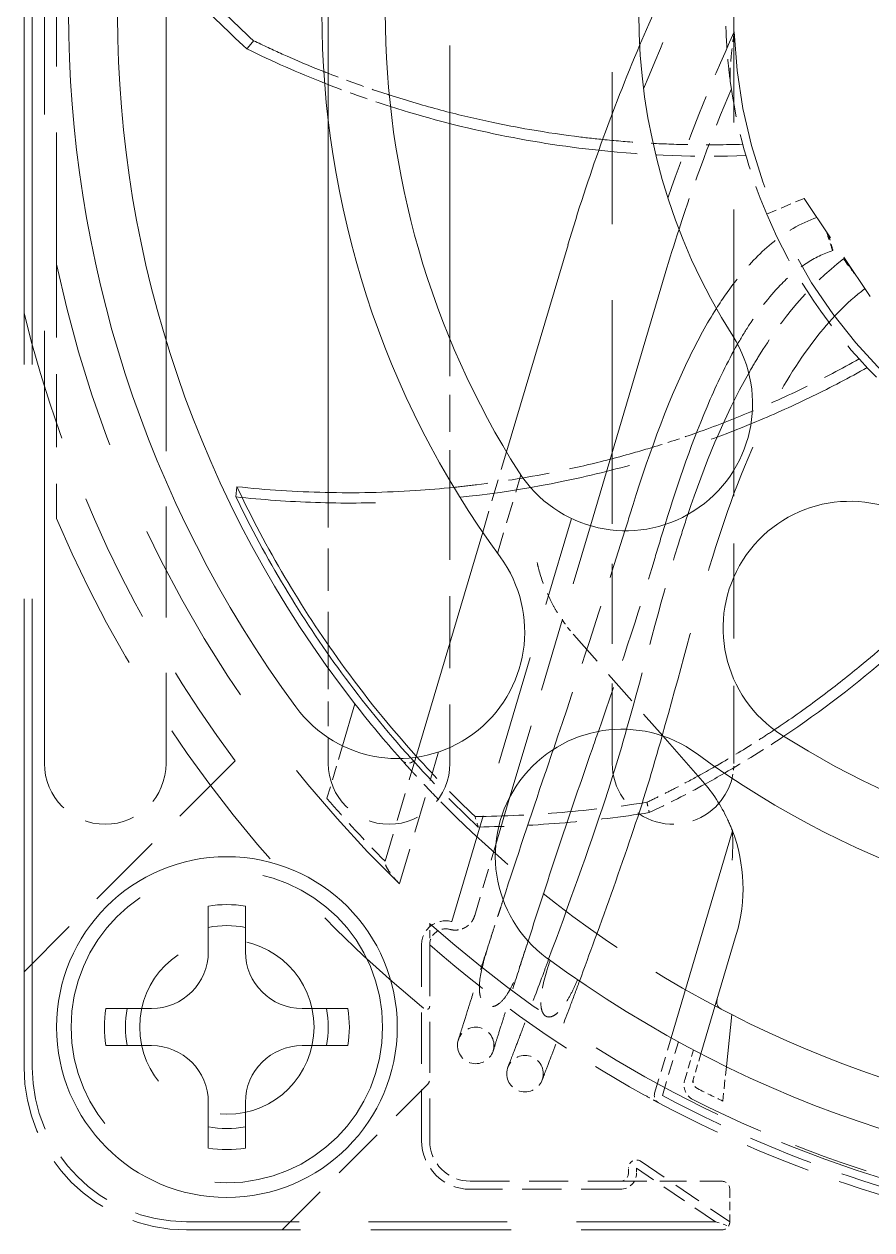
# Model space of a CAD drawing. Header units: millimetres. Extents: x 36 to 2484, y 36 to 1746.
# Drawn here: x 1227.78 to 1248.68, y 497.83 to 527.55 of the extents above; entities that cross this region are included whole.
import ezdxf

# ---------------------------------------------------------------- set-up
doc = ezdxf.new("R2010")
doc.units = ezdxf.units.MM
doc.header["$LTSCALE"] = 6
doc.linetypes.add('HIDDEN', pattern=[9.525, 6.35, -3.175])
doc.layers.add('가는파선_A3', color=7, linetype='HIDDEN', lineweight=13, true_color=0x008000)
doc.layers.add('굵은실선_A3', color=7, linetype='Continuous', lineweight=18)

msp = doc.modelspace()

# ---------------------------------------------------------------- linework, layer by layer
at = {"layer": '가는파선_A3', "ltscale": 0.303295}
for p, q in [((1227.78, 501.829), (1227.78, 553.829)), ((1227.98, 501.829), (1227.98, 553.829))]:
    msp.add_line(p, q, dxfattribs=at)
at = {"layer": '가는파선_A3', "ltscale": 0.279909}
msp.add_line((1228.28, 509.329), (1228.28, 541.323), dxfattribs=at)
at = {"layer": '가는파선_A3', "ltscale": 0.081999}
msp.add_line((1235.28, 525.173), (1235.28, 537.09), dxfattribs=at)
at = {"layer": '가는파선_A3', "ltscale": 0.112434}
msp.add_line((1245.28, 535.835), (1245.28, 519.5), dxfattribs=at)
at = {"layer": '가는파선_A3', "ltscale": 0.085258}
msp.add_line((1228.58, 521.634), (1228.58, 534.024), dxfattribs=at)
at = {"layer": '가는파선_A3', "ltscale": 0.061793}
msp.add_line((1238.28, 534.086), (1238.28, 525.101), dxfattribs=at)
at = {"layer": '가는파선_A3', "ltscale": 0.098412}
msp.add_line((1242.28, 516.999), (1242.28, 531.299), dxfattribs=at)
at = {"layer": '가는파선_A3', "ltscale": 0.006789}
msp.add_line((1246.089, 522.867), (1247.01, 523.257), dxfattribs=at)
at = {"layer": '가는파선_A3', "ltscale": 0.030658}
msp.add_line((1247.01, 523.257), (1249.507, 519.556), dxfattribs=at)
at = {"layer": '가는파선_A3', "ltscale": 0.071788}
msp.add_line((1231.28, 519.764), (1231.28, 509.329), dxfattribs=at)
at = {"layer": '가는파선_A3', "ltscale": 0.023953}
msp.add_line((1238.28, 519.786), (1238.28, 516.294), dxfattribs=at)
at = {"layer": '가는파선_A3', "ltscale": 0.061428}
msp.add_line((1245.28, 518.26), (1245.28, 509.329), dxfattribs=at)
at = {"layer": '가는파선_A3', "ltscale": 0.01412}
msp.add_line((1239.087, 515.028), (1239.674, 517.006), dxfattribs=at)
at = {"layer": '가는파선_A3', "ltscale": 0.051638}
msp.add_line((1242.28, 509.329), (1242.28, 516.839), dxfattribs=at)
at = {"layer": '가는파선_A3', "ltscale": 0.013778}
msp.add_line((1239.454, 514.507), (1240.027, 516.439), dxfattribs=at)
at = {"layer": '가는파선_A3', "ltscale": 0.046712}
msp.add_line((1238.28, 516.124), (1238.28, 509.329), dxfattribs=at)
at = {"layer": '가는파선_A3', "ltscale": 0.027378}
msp.add_line((1235.28, 512.018), (1235.28, 516.006), dxfattribs=at)
at = {"layer": '가는파선_A3', "ltscale": 0.071298}
msp.add_line((1238.325, 505.431), (1241.274, 515.367), dxfattribs=at)
at = {"layer": '가는파선_A3', "ltscale": 0.047908}
msp.add_line((1239.76, 508.508), (1241.742, 515.189), dxfattribs=at)
at = {"layer": '가는파선_A3', "ltscale": 0.022762}
msp.add_line((1241.333, 512.498), (1243.525, 510.007), dxfattribs=at)
at = {"layer": '가는파선_A3', "ltscale": 0.016043}
msp.add_line((1235.28, 509.329), (1235.28, 511.672), dxfattribs=at)
at = {"layer": '가는파선_A3', "ltscale": 0.009197}
msp.add_line((1235.631, 509.762), (1235.247, 508.468), dxfattribs=at)
at = {"layer": '가는파선_A3', "ltscale": 0.023241}
msp.add_line((1237.037, 506.364), (1238.001, 509.612), dxfattribs=at)
at = {"layer": '가는파선_A3', "ltscale": 0.050574}
msp.add_line((1232.981, 509.394), (1227.78, 504.193), dxfattribs=at)
at = {"layer": '가는파선_A3', "ltscale": 0.018309}
msp.add_line((1236.679, 506.916), (1237.44, 509.478), dxfattribs=at)
at = {"layer": '가는파선_A3'}
msp.add_line((1237.44, 509.478), (1237.44, 509.478), dxfattribs=at)
at = {"layer": '가는파선_A3', "ltscale": 0.012499}
msp.add_line((1238.89, 505.577), (1239.41, 507.33), dxfattribs=at)
at = {"layer": '가는파선_A3', "ltscale": 0.001718}
msp.add_line((1237.78, 505.121), (1237.78, 505.385), dxfattribs=at)
at = {"layer": '가는파선_A3', "ltscale": 1.47463e-05}
for p, q in [((1238.309, 505.435), (1238.325, 505.431)), ((1238.28, 505.236), (1238.264, 505.24))]:
    msp.add_line(p, q, dxfattribs=at)
at = {"layer": '가는파선_A3', "ltscale": 0.002432}
msp.add_line((1237.78, 505.121), (1237.78, 504.855), dxfattribs=at)
at = {"layer": '가는파선_A3', "ltscale": 2.80555e-05}
msp.add_line((1238.28, 505.236), (1238.298, 505.232), dxfattribs=at)
at = {"layer": '가는파선_A3', "ltscale": 0.033145}
for p, q in [((1237.58, 500.029), (1237.58, 504.855)), ((1237.78, 504.855), (1237.78, 500.029))]:
    msp.add_line(p, q, dxfattribs=at)
at = {"layer": '가는파선_A3', "ltscale": 0.009731}
msp.add_line((1243.327, 501.197), (1243.733, 502.565), dxfattribs=at)
at = {"layer": '가는파선_A3', "ltscale": 0.009429}
msp.add_line((1243.519, 501.14), (1243.912, 502.466), dxfattribs=at)
at = {"layer": '가는파선_A3', "ltscale": 0.005188}
msp.add_line((1244.069, 501.529), (1244.288, 502.265), dxfattribs=at)
at = {"layer": '가는파선_A3', "ltscale": 0.004917}
msp.add_line((1244.468, 502.17), (1244.261, 501.472), dxfattribs=at)
at = {"layer": '가는파선_A3', "ltscale": 0.005777}
msp.add_line((1245.095, 501.855), (1245.008, 501.006), dxfattribs=at)
at = {"layer": '가는파선_A3', "ltscale": 0.034753}
msp.add_line((1234.144, 497.829), (1237.721, 501.406), dxfattribs=at)
at = {"layer": '가는파선_A3', "ltscale": 0.018124}
msp.add_line((1242.992, 499.517), (1245.18, 498.029), dxfattribs=at)
at = {"layer": '가는파선_A3', "ltscale": 0.000741414}
for p, q in [((1242.68, 499.229), (1242.68, 499.351)), ((1242.88, 499.351), (1242.88, 499.229))]:
    msp.add_line(p, q, dxfattribs=at)
at = {"layer": '가는파선_A3', "ltscale": 0.016098}
msp.add_line((1244.824, 498.029), (1242.88, 499.351), dxfattribs=at)
at = {"layer": '가는파선_A3', "ltscale": 0.025389}
for p, q in [((1238.78, 499.029), (1242.48, 499.029)), ((1242.48, 498.829), (1238.78, 498.829))]:
    msp.add_line(p, q, dxfattribs=at)
at = {"layer": '가는파선_A3', "ltscale": 0.017122}
msp.add_line((1242.48, 499.029), (1244.98, 499.029), dxfattribs=at)
at = {"layer": '가는파선_A3', "ltscale": 0.005411}
msp.add_line((1245.18, 498.829), (1245.18, 498.029), dxfattribs=at)
at = {"layer": '가는파선_A3', "ltscale": 0.089761}
msp.add_line((1244.824, 498.029), (1231.78, 498.029), dxfattribs=at)
at = {"layer": '가는파선_A3', "ltscale": 0.002276}
msp.add_line((1244.824, 498.029), (1245.152, 497.928), dxfattribs=at)
at = {"layer": '가는파선_A3', "ltscale": 0.090834}
msp.add_line((1244.98, 497.829), (1231.78, 497.829), dxfattribs=at)
at = {"layer": '가는파선_A3', "ltscale": 0.166112}
msp.add_circle((1232.78, 502.829), 3.84, dxfattribs=at)
at = {"layer": '가는파선_A3', "ltscale": 0.092961}
msp.add_circle((1232.78, 502.829), 2.15, dxfattribs=at)
at = {"layer": '가는파선_A3', "ltscale": 0.102804}
msp.add_arc((1257.78, 527.829), 12.5, 182.1468, 250.616, dxfattribs=at)
at = {"layer": '가는파선_A3', "ltscale": 0.023418}
msp.add_arc((1257.78, 527.829), 12.7, 187.598, 203, dxfattribs=at)
at = {"layer": '가는파선_A3', "ltscale": 0.011766}
for centre, start, end in [((1244.696, 550.293), 248.552, 252.3483), ((1232.059, 531.606), 299.9805, 303.7769)]:
    msp.add_arc(centre, 25.996, start, end, dxfattribs=at)
at = {"layer": '가는파선_A3', "ltscale": 0.024925}
msp.add_arc((1244.696, 550.293), 25.996, 263.9357, 271.942, dxfattribs=at)
at = {"layer": '가는파선_A3', "ltscale": 0.033493}
msp.add_arc((1257.78, 527.829), 12.7, 203, 225, dxfattribs=at)
at = {"layer": '가는파선_A3', "ltscale": 0.121933}
msp.add_arc((1257.78, 527.829), 29.85, 191.9788, 225.9808, dxfattribs=at)
at = {"layer": '가는파선_A3', "ltscale": 0.084473}
msp.add_arc((1257.78, 527.829), 30.9, 193.8624, 216.6262, dxfattribs=at)
at = {"layer": '가는파선_A3', "ltscale": 0.104381}
msp.add_arc((1257.78, 527.829), 31.75, 203.1199, 230.4894, dxfattribs=at)
at = {"layer": '가는파선_A3', "ltscale": 0.003053}
msp.add_arc((1244.336, 515.141), 4, 214.7878, 221.3447, dxfattribs=at)
at = {"layer": '가는파선_A3', "ltscale": 0.032363}
for centre, end in [((1229.78, 509.329), 0), ((1236.78, 509.329), 360)]:
    msp.add_arc(centre, 1.5, 180, end, dxfattribs=at)
at = {"layer": '가는파선_A3', "ltscale": 0.000321428}
msp.add_arc((1257.78, 527.829), 27.7, 221.5756, 221.7021, dxfattribs=at)
at = {"layer": '가는파선_A3', "ltscale": 0.002828}
msp.add_arc((1237.248, 509.534), 0.2, 221.7021, 343.47, dxfattribs=at)
at = {"layer": '가는파선_A3', "ltscale": 0.024966}
msp.add_arc((1243.78, 509.329), 1.5, 180, 318.9827, dxfattribs=at)
at = {"layer": '가는파선_A3', "ltscale": 0.002446}
msp.add_arc((1243.78, 509.329), 1.5, 345.8841, 0, dxfattribs=at)
at = {"layer": '가는파선_A3', "ltscale": 0.010546}
msp.add_arc((1232.059, 531.606), 25.996, 295.3627, 298.7687, dxfattribs=at)
at = {"layer": '가는파선_A3', "ltscale": 0.014454}
msp.add_arc((1257.78, 527.829), 29.709, 220.6704, 224.7448, dxfattribs=at)
at = {"layer": '가는파선_A3', "ltscale": 0.059322}
msp.add_arc((1257.78, 527.829), 27.7, 224.5987, 242.4407, dxfattribs=at)
at = {"layer": '가는파선_A3', "ltscale": 0.00727}
msp.add_arc((1238.175, 504.855), 0.595, 77.0134, 180, dxfattribs=at)
at = {"layer": '가는파선_A3', "ltscale": 0.089837}
msp.add_arc((1257.78, 527.829), 30.063, 228.2961, 253.1781, dxfattribs=at)
at = {"layer": '가는파선_A3', "ltscale": 0.004793}
msp.add_arc((1238.175, 504.855), 0.395, 77.0134, 180, dxfattribs=at)
at = {"layer": '가는파선_A3', "ltscale": 0.044394}
msp.add_arc((1257.78, 527.829), 30.46, 228.959, 241.1082, dxfattribs=at)
at = {"layer": '가는파선_A3', "ltscale": 0.009639}
for centre, start, end in [((1238.916, 502.376), 358.8354, 178.8354), ((1238.916, 502.376), 178.8354, 358.8354), ((1240.13, 501.679), 0, 180), ((1240.13, 501.679), 180, 0)]:
    msp.add_arc(centre, 0.45, start, end, dxfattribs=at)
at = {"layer": '가는파선_A3', "ltscale": 0.043184}
msp.add_arc((1231.78, 501.829), 4, 180, 270, dxfattribs=at)
at = {"layer": '가는파선_A3', "ltscale": 0.04102}
msp.add_arc((1231.78, 501.829), 3.8, 180, 270, dxfattribs=at)
at = {"layer": '가는파선_A3', "ltscale": 0.000982106}
msp.add_arc((1237.58, 501.548), 0.2, 315, 0, dxfattribs=at)
at = {"layer": '가는파선_A3', "ltscale": 0.001786}
msp.add_arc((1243.519, 501.14), 0.2, 163.47, 241.8824, dxfattribs=at)
at = {"layer": '가는파선_A3', "ltscale": 0.004672}
msp.add_arc((1257.78, 527.829), 29.709, 243.2025, 244.5386, dxfattribs=at)
at = {"layer": '가는파선_A3', "ltscale": 0.042504}
msp.add_arc((1257.78, 527.829), 30.46, 241.8824, 253.5154, dxfattribs=at)
at = {"layer": '가는파선_A3', "ltscale": 0.042224}
msp.add_arc((1257.78, 527.829), 30.26, 241.8824, 253.5154, dxfattribs=at)
at = {"layer": '가는파선_A3', "ltscale": 0.048563}
msp.add_arc((1257.78, 527.829), 30.001, 243.2376, 256.7282, dxfattribs=at)
at = {"layer": '가는파선_A3', "ltscale": 0.012885}
msp.add_arc((1238.78, 500.029), 1.2, 180, 270, dxfattribs=at)
at = {"layer": '가는파선_A3', "ltscale": 0.010721}
msp.add_arc((1238.78, 500.029), 1, 180, 270, dxfattribs=at)
at = {"layer": '가는파선_A3', "ltscale": 0.002887}
msp.add_arc((1242.88, 499.351), 0.2, 55.7843, 180, dxfattribs=at)
at = {"layer": '가는파선_A3', "ltscale": 0.002064}
for centre, start, end in [((1242.48, 499.229), 270, 0), ((1244.98, 498.829), 0, 90)]:
    msp.add_arc(centre, 0.2, start, end, dxfattribs=at)
at = {"layer": '가는파선_A3', "ltscale": 0.004228}
msp.add_arc((1242.48, 499.229), 0.4, 270, 0, dxfattribs=at)
at = {"layer": '가는파선_A3', "ltscale": 0.001771}
msp.add_arc((1244.98, 498.029), 0.2, 270, 329.6553, dxfattribs=at)
at = {"layer": '가는파선_A3', "ltscale": 0.062132}
msp.add_ellipse((1267.771, 517.395), major_axis=(-15.101, -31.897), ratio=0.753423, start_param=4.509934, end_param=4.766515, dxfattribs=at)
at = {"layer": '가는파선_A3', "ltscale": 0.039602}
msp.add_ellipse((1267.604, 517.478), major_axis=(-14.832, -31.314), ratio=0.747569, start_param=4.628243, end_param=4.794656, dxfattribs=at)
at = {"layer": '가는파선_A3', "ltscale": 0.030301}
msp.add_ellipse((1267.592, 517.505), major_axis=(-14.187, -29.879), ratio=0.737079, start_param=4.732466, end_param=4.86616, dxfattribs=at)
at = {"layer": '가는파선_A3', "ltscale": 0.025357}
msp.add_ellipse((1267.777, 517.463), major_axis=(-14.079, -29.496), ratio=0.73627, start_param=4.775189, end_param=4.888648, dxfattribs=at)
at = {"layer": '가는파선_A3', "ltscale": 0.005275}
msp.add_ellipse((1247.587, 522.401), major_axis=(0.133, -0.43), ratio=0.025683, start_param=4.627716, end_param=6.361499, dxfattribs=at)
at = {"layer": '가는파선_A3', "ltscale": 0.004264}
msp.add_ellipse((1247.587, 522.401), major_axis=(0.133, -0.43), ratio=0.025683, start_param=0.078314, end_param=1.486123, dxfattribs=at)
at = {"layer": '가는파선_A3', "ltscale": 0.005659}
msp.add_ellipse((1248.258, 521.407), major_axis=(-0.272, 0.359), ratio=0.013736, start_param=4.957137, end_param=6.814917, dxfattribs=at)
at = {"layer": '가는파선_A3', "ltscale": 0.00388}
msp.add_ellipse((1248.258, 521.407), major_axis=(-0.272, 0.359), ratio=0.013736, start_param=0.531732, end_param=1.815545, dxfattribs=at)
at = {"layer": '가는파선_A3', "ltscale": 0.000685523}
msp.add_ellipse((1238.374, 505.599), major_axis=(-0.419, 0.124), ratio=0.857493, start_param=1.643785, end_param=1.904894, dxfattribs=at)
at = {"layer": '가는파선_A3', "ltscale": 0.001871}
msp.add_ellipse((1244.477, 501.498), major_axis=(-0.059, -0.2), ratio=0.961075, start_param=4.712373, end_param=6.110816, dxfattribs=at)
at = {"layer": '가는파선_A3', "ltscale": 0.014284}
msp.add_open_spline([(1245.191, 526.15), (1245.19, 526.163), (1245.188, 526.178), (1245.17, 526.313), (1245.15, 526.478), (1245.112, 526.898), (1245.097, 527.127), (1245.08, 527.599), (1245.077, 527.854), (1245.083, 528.104)], degree=3, knots=[0.0489309, 0.0489309, 0.0489309, 0.0489309, 0.054919, 0.054919, 0.1046205, 0.1046205, 0.1546698, 0.1546698, 0.2094358, 0.2094358, 0.2094358, 0.2094358], dxfattribs=at)
at = {"layer": '가는파선_A3', "ltscale": 0.008477}
msp.add_open_spline([(1245.191, 526.15), (1245.181, 526.224), (1245.186, 526.34), (1245.194, 526.524), (1245.205, 526.657), (1245.236, 526.967), (1245.26, 527.162), (1245.288, 527.353), (1245.288, 527.357), (1245.289, 527.361)], degree=3, knots=[-0.1146197, -0.1146197, -0.1146197, -0.1146197, -0.094552, -0.094552, -0.0568269, -0.0568269, 0, 0, 0.0011106, 0.0011106, 0.0011106, 0.0011106], dxfattribs=at)
at = {"layer": '가는파선_A3', "ltscale": 0.011709}
msp.add_open_spline([(1236.783, 525.806), (1236.642, 525.851), (1236.501, 525.898), (1236.36, 525.946), (1235.979, 526.075), (1235.601, 526.214), (1235.227, 526.361), (1235.208, 526.368), (1235.189, 526.376), (1235.17, 526.383)], degree=3, knots=[0.7103808, 0.7103808, 0.7103808, 0.7103808, 0.7461522, 0.7461522, 0.7461522, 0.8430978, 0.8430978, 0.8430978, 0.8480169, 0.8480169, 0.8480169, 0.8480169], dxfattribs=at)
at = {"layer": '가는파선_A3', "ltscale": 0.023729}
msp.add_open_spline([(1245.499, 524.592), (1245.073, 524.578), (1244.647, 524.574), (1244.22, 524.581), (1244.122, 524.583), (1244.024, 524.585), (1243.927, 524.588), (1243.598, 524.597), (1243.269, 524.612), (1242.94, 524.634), (1242.641, 524.654), (1242.343, 524.679), (1242.045, 524.709)], degree=3, knots=[0, 0, 0, 0, 0.1028008, 0.1028008, 0.1028008, 0.1263789, 0.1263789, 0.1263789, 0.2057285, 0.2057285, 0.2057285, 0.277922, 0.277922, 0.277922, 0.277922], dxfattribs=at)
at = {"layer": '가는파선_A3', "ltscale": 0.023374}
msp.add_open_spline([(1244.848, 520.542), (1245.009, 520.795), (1245.182, 521.041), (1245.618, 521.591), (1245.897, 521.888), (1246.541, 522.416), (1246.92, 522.645), (1247.326, 522.789)], degree=3, knots=[1.5557419, 1.5557419, 1.5557419, 1.5557419, 1.6457027, 1.6457027, 1.7663645, 1.7663645, 1.8955294, 1.8955294, 1.8955294, 1.8955294], dxfattribs=at)
at = {"layer": '가는파선_A3', "ltscale": 0.02311}
msp.add_open_spline([(1247.72, 521.972), (1247.488, 521.9), (1247.267, 521.789), (1246.83, 521.503), (1246.617, 521.317), (1246.136, 520.82), (1245.886, 520.487), (1245.56, 519.985), (1245.464, 519.825), (1245.371, 519.663)], degree=3, knots=[0, 0, 0, 0, 0.0728333, 0.0728333, 0.1565926, 0.1565926, 0.2803878, 0.2803878, 0.3362832, 0.3362832, 0.3362832, 0.3362832], dxfattribs=at)
at = {"layer": '가는파선_A3', "ltscale": 0.025295}
msp.add_open_spline([(1245.647, 518.95), (1245.726, 519.089), (1245.807, 519.226), (1246.447, 520.268), (1247.139, 521.123), (1247.987, 521.765)], degree=3, knots=[1.9760916, 1.9760916, 1.9760916, 1.9760916, 2.0240046, 2.0240046, 2.3428927, 2.3428927, 2.3428927, 2.3428927], dxfattribs=at)
at = {"layer": '가는파선_A3', "ltscale": 0.047359}
msp.add_rational_spline([(1228.58, 521.634), (1228.58, 518.595), (1228.58, 515.362)], [1.04362508685, 1.03259529718, 1.01109206527], degree=2, dxfattribs=at)
at = {"layer": '가는파선_A3', "ltscale": 0.084678}
msp.add_open_spline([(1248.51, 521.033), (1248.048, 520.679), (1247.64, 520.249), (1246.832, 519.208), (1246.452, 518.571), (1245.557, 516.802), (1245.127, 515.62), (1244.307, 512.966), (1243.928, 511.48), (1243.513, 510.011)], degree=3, knots=[0, 0, 0, 0, 0.174778, 0.174778, 0.395277, 0.395277, 0.76968, 0.76968, 1.228927, 1.228927, 1.228927, 1.228927], dxfattribs=at)
at = {"layer": '가는파선_A3', "ltscale": 0.025397}
msp.add_open_spline([(1248.369, 519.301), (1247.934, 519.056), (1247.491, 518.824), (1246.593, 518.385), (1246.137, 518.179), (1245.46, 517.896), (1245.242, 517.809), (1245.024, 517.725)], degree=3, knots=[-1.5873425, -1.5873425, -1.5873425, -1.5873425, -1.4381717, -1.4381717, -1.2889463, -1.2889463, -1.218967, -1.218967, -1.218967, -1.218967], dxfattribs=at)
at = {"layer": '가는파선_A3', "ltscale": 0.111133}
msp.add_open_spline([(1248.567, 519.087), (1248.126, 518.839), (1247.677, 518.603), (1246.766, 518.159), (1246.304, 517.95), (1244.904, 517.365), (1243.949, 517.03), (1242.335, 516.568), (1241.685, 516.409), (1239.69, 516), (1238.332, 515.833), (1236.299, 515.743), (1235.631, 515.739), (1234.308, 515.783), (1233.654, 515.829), (1233.002, 515.9)], degree=3, knots=[-1.61343, -1.61343, -1.61343, -1.61343, -1.461593, -1.461593, -1.309712, -1.309712, -1.006941, -1.006941, -0.806715, -0.806715, -0.397022, -0.397022, -0.196668, -0.196668, 0, 0, 0, 0], dxfattribs=at)
at = {"layer": '가는파선_A3', "ltscale": 0.007842}
msp.add_open_spline([(1244.36, 517.479), (1243.997, 517.351), (1243.632, 517.23), (1243.265, 517.118)], degree=3, dxfattribs=at)
at = {"layer": '가는파선_A3', "ltscale": 0.026893}
msp.add_open_spline([(1242.228, 516.826), (1241.8, 516.715), (1241.369, 516.615), (1240.273, 516.39), (1239.604, 516.28), (1238.747, 516.174), (1238.561, 516.153), (1238.376, 516.134)], degree=3, knots=[-0.9259785, -0.9259785, -0.9259785, -0.9259785, -0.7936701, -0.7936701, -0.591074, -0.591074, -0.5351618, -0.5351618, -0.5351618, -0.5351618], dxfattribs=at)
at = {"layer": '가는파선_A3', "ltscale": 0.037878}
msp.add_open_spline([(1242.637, 510.17), (1243.066, 511.678), (1243.44, 513.214), (1243.983, 514.966), (1244.063, 515.216), (1244.146, 515.464)], degree=3, knots=[1.0465636, 1.0465636, 1.0465636, 1.0465636, 1.5188015, 1.5188015, 1.5971953, 1.5971953, 1.5971953, 1.5971953], dxfattribs=at)
at = {"layer": '가는파선_A3', "ltscale": 0.036859}
msp.add_open_spline([(1243.584, 515.218), (1243.5, 514.947), (1243.418, 514.675), (1242.907, 512.964), (1242.429, 511.527), (1241.939, 510.117)], degree=3, knots=[0.8160866, 0.8160866, 0.8160866, 0.8160866, 0.9011756, 0.9011756, 1.3520878, 1.3520878, 1.3520878, 1.3520878], dxfattribs=at)
at = {"layer": '가는파선_A3', "ltscale": 0.039048}
msp.add_open_spline([(1240.829, 509.674), (1241.432, 511.448), (1242.028, 513.257), (1242.594, 515.064)], degree=3, dxfattribs=at)
at = {"layer": '가는파선_A3', "ltscale": 0.014129}
msp.add_open_spline([(1240.43, 514.28), (1240.442, 514.223), (1240.456, 514.166), (1240.532, 513.88), (1240.613, 513.661), (1240.749, 513.368), (1240.796, 513.275), (1240.887, 513.112), (1240.93, 513.042), (1240.989, 512.95), (1241.012, 512.915), (1241.043, 512.87), (1241.051, 512.859), (1241.051, 512.859)], degree=3, knots=[-0.6009265, -0.6009265, -0.6009265, -0.6009265, -0.5834629, -0.5834629, -0.5116701, -0.5116701, -0.4798429, -0.4798429, -0.4480157, -0.4480157, -0.4237181, -0.4237181, -0.3994205, -0.3994205, -0.3994205, -0.3994205], dxfattribs=at)
at = {"layer": '가는파선_A3', "ltscale": 0.011761}
msp.add_open_spline([(1246.277, 510.156), (1246.151, 510.072), (1246.025, 509.99), (1245.898, 509.908), (1245.559, 509.691), (1245.215, 509.482), (1244.866, 509.281), (1244.848, 509.271), (1244.831, 509.261), (1244.813, 509.25)], degree=3, knots=[0.7097689, 0.7097689, 0.7097689, 0.7097689, 0.7461522, 0.7461522, 0.7461522, 0.8430978, 0.8430978, 0.8430978, 0.8480169, 0.8480169, 0.8480169, 0.8480169], dxfattribs=at)
at = {"layer": '가는파선_A3', "ltscale": 0.023221}
msp.add_open_spline([(1238.898, 508.017), (1238.396, 508.496), (1237.913, 508.993), (1237.449, 509.508)], degree=3, dxfattribs=at)
at = {"layer": '가는파선_A3', "ltscale": 0.013976}
msp.add_open_spline([(1237.099, 509.401), (1237.099, 509.401), (1237.106, 509.394), (1237.126, 509.37), (1237.139, 509.356), (1237.156, 509.337), (1237.168, 509.323), (1237.175, 509.316), (1237.208, 509.279), (1237.24, 509.244), (1237.295, 509.183), (1237.325, 509.151), (1237.357, 509.115), (1237.38, 509.091), (1237.392, 509.078), (1237.448, 509.017), (1237.519, 508.94), (1237.598, 508.856), (1237.652, 508.798), (1237.681, 508.768), (1237.82, 508.622), (1237.936, 508.502), (1238.056, 508.38)], degree=3, knots=[0, 0, 0, 0, 0.125, 0.125, 0.1875, 0.21875, 0.21875, 0.25, 0.25, 0.375, 0.375, 0.4375, 0.46875, 0.46875, 0.5, 0.5, 0.625, 0.6875, 0.6875, 0.75, 0.75, 1, 1, 1, 1], dxfattribs=at)
at = {"layer": '가는파선_A3', "ltscale": 0.026535}
msp.add_open_spline([(1238.978, 507.76), (1238.399, 508.304), (1237.843, 508.871), (1237.313, 509.462)], degree=3, dxfattribs=at)
at = {"layer": '가는파선_A3', "ltscale": 0.009654}
msp.add_open_spline([(1244.396, 509.017), (1244.21, 508.915), (1244.023, 508.815), (1243.834, 508.717), (1243.722, 508.659), (1243.61, 508.603), (1243.498, 508.546), (1243.378, 508.487), (1243.258, 508.428), (1243.137, 508.37)], degree=3, knots=[0.8863443, 0.8863443, 0.8863443, 0.8863443, 0.9375285, 0.9375285, 0.9375285, 0.9677793, 0.9677793, 0.9677793, 1, 1, 1, 1], dxfattribs=at)
at = {"layer": '가는파선_A3', "ltscale": 0.031632}
msp.add_open_spline([(1238.898, 508.017), (1239.621, 508.027), (1240.338, 508.061), (1241.048, 508.121), (1241.753, 508.18), (1242.45, 508.263), (1243.137, 508.37)], degree=3, knots=[-0.4606534, -0.4606534, -0.4606534, -0.4606534, -0.2296448, -0.2296448, -0.2296448, 0, 0, 0, 0], dxfattribs=at)
at = {"layer": '가는파선_A3', "ltscale": 0.002003}
msp.add_open_spline([(1243.137, 508.37), (1243.146, 508.328), (1243.156, 508.285), (1243.175, 508.2), (1243.184, 508.158), (1243.194, 508.115)], degree=3, knots=[0.00003382, 0.00003382, 0.00003382, 0.00003382, 0.01529018, 0.01529018, 0.03056016, 0.03056016, 0.03056016, 0.03056016], dxfattribs=at)
at = {"layer": '가는파선_A3', "ltscale": 0.001981}
msp.add_open_spline([(1238.978, 507.761), (1238.952, 507.846), (1238.925, 507.931), (1238.898, 508.017)], degree=3, dxfattribs=at)
at = {"layer": '가는파선_A3', "ltscale": 0.03143}
msp.add_open_spline([(1243.194, 508.115), (1242.511, 508.009), (1241.818, 507.926), (1241.117, 507.867), (1240.411, 507.807), (1239.698, 507.772), (1238.978, 507.76)], degree=3, knots=[0, 0, 0, 0, 0.2280885, 0.2280885, 0.2280885, 0.4577757, 0.4577757, 0.4577757, 0.4577757], dxfattribs=at)
at = {"layer": '가는파선_A3', "ltscale": 0.006072}
msp.add_open_spline([(1237.037, 506.364), (1237.019, 506.381), (1237.002, 506.399), (1236.934, 506.468), (1236.884, 506.526), (1236.797, 506.638), (1236.76, 506.693), (1236.709, 506.783), (1236.69, 506.826), (1236.676, 506.883), (1236.675, 506.902), (1236.679, 506.916)], degree=3, knots=[0.07208224, 0.07208224, 0.07208224, 0.07208224, 0.0793322, 0.0793322, 0.10129348, 0.10129348, 0.12325475, 0.12325475, 0.14396458, 0.14396458, 0.15775775, 0.15775775, 0.15775775, 0.15775775], dxfattribs=at)
at = {"layer": '가는파선_A3', "ltscale": 0.011508}
msp.add_open_spline([(1239.591, 505.965), (1239.568, 505.896), (1239.544, 505.822), (1239.502, 505.691), (1239.477, 505.617), (1239.434, 505.483), (1239.391, 505.35), (1239.329, 505.158), (1239.286, 505.026), (1239.205, 504.77), (1239.152, 504.595), (1239.103, 504.412), (1239.096, 504.385), (1239.089, 504.357)], degree=3, knots=[0.000001, 0.000001, 0.000001, 0.000001, 0.0220292, 0.0220292, 0.0423245, 0.0423245, 0.0691229, 0.0691229, 0.0982059, 0.0982059, 0.1359533, 0.1359533, 0.1425772, 0.1425772, 0.1425772, 0.1425772], dxfattribs=at)
at = {"layer": '가는파선_A3', "ltscale": 0.004769}
msp.add_open_spline([(1238.89, 505.577), (1238.885, 505.559), (1238.878, 505.542), (1238.872, 505.526), (1238.864, 505.509), (1238.857, 505.493), (1238.849, 505.479), (1238.84, 505.463), (1238.831, 505.449), (1238.822, 505.435), (1238.816, 505.427), (1238.811, 505.42), (1238.805, 505.413), (1238.795, 505.399), (1238.784, 505.387), (1238.774, 505.376), (1238.762, 505.364), (1238.75, 505.352), (1238.739, 505.343), (1238.737, 505.34), (1238.734, 505.338), (1238.732, 505.336), (1238.728, 505.333), (1238.724, 505.33), (1238.721, 505.327), (1238.719, 505.326), (1238.717, 505.324), (1238.715, 505.323), (1238.714, 505.322), (1238.713, 505.321), (1238.712, 505.32), (1238.702, 505.313), (1238.68, 505.297), (1238.662, 505.287), (1238.641, 505.275), (1238.619, 505.264), (1238.597, 505.255), (1238.574, 505.246), (1238.551, 505.239), (1238.528, 505.233), (1238.514, 505.23), (1238.5, 505.227), (1238.486, 505.225), (1238.46, 505.221), (1238.435, 505.219), (1238.411, 505.219)], degree=3, knots=[0, 0, 0, 0, 0.0664127, 0.0664127, 0.0664127, 0.1350843, 0.1350843, 0.1350843, 0.2076856, 0.2076856, 0.2076856, 0.25, 0.25, 0.25, 0.3292533, 0.3292533, 0.3292533, 0.4186914, 0.4186914, 0.4186914, 0.4375, 0.4375, 0.4375, 0.46875, 0.46875, 0.46875, 0.484375, 0.484375, 0.484375, 0.4947538, 0.4947538, 0.4947538, 0.5831792, 0.5831792, 0.5831792, 0.6930447, 0.6930447, 0.6930447, 0.8057731, 0.8057731, 0.8057731, 0.8755487, 0.8755487, 0.8755487, 1, 1, 1, 1], dxfattribs=at)
at = {"layer": '가는파선_A3', "ltscale": 0.031912}
msp.add_open_spline([(1238.486, 502.51), (1238.489, 502.519), (1238.489, 502.519), (1238.5, 502.553), (1238.507, 502.576), (1238.533, 502.658), (1238.555, 502.731), (1238.62, 502.937), (1238.664, 503.076), (1238.748, 503.343), (1238.785, 503.457), (1238.887, 503.78), (1238.959, 504.004), (1239.132, 504.548), (1239.238, 504.876), (1239.343, 505.203)], degree=3, knots=[0, 0, 0, 0, 0.0547526, 0.0547526, 0.0997285, 0.0997285, 0.1694538, 0.1694538, 0.2408653, 0.2408653, 0.285455, 0.285455, 0.3604773, 0.3604773, 0.4636192, 0.4636192, 0.4636192, 0.4636192], dxfattribs=at)
at = {"layer": '가는파선_A3', "ltscale": 0.021363}
msp.add_open_spline([(1239.089, 504.357), (1239.031, 504.125), (1238.99, 503.891), (1239.016, 503.633), (1239.029, 503.567), (1239.069, 503.473), (1239.089, 503.438), (1239.135, 503.387), (1239.158, 503.368), (1239.211, 503.341), (1239.238, 503.333), (1239.301, 503.328), (1239.335, 503.332), (1239.412, 503.356), (1239.458, 503.381), (1239.572, 503.474), (1239.63, 503.545), (1239.807, 503.807), (1239.912, 504.069), (1240.053, 504.477), (1240.09, 504.588), (1240.15, 504.773), (1240.185, 504.88), (1240.207, 504.949)], degree=3, knots=[0.000001, 0.000001, 0.000001, 0.000001, 0.0716121, 0.0716121, 0.0949869, 0.0949869, 0.1093987, 0.1093987, 0.1203391, 0.1203391, 0.1310323, 0.1310323, 0.143676, 0.143676, 0.1604609, 0.1604609, 0.1840228, 0.1840228, 0.2467033, 0.2467033, 0.2678166, 0.2678166, 0.285682, 0.285682, 0.285682, 0.285682], dxfattribs=at)
at = {"layer": '가는파선_A3', "ltscale": 0.031871}
msp.add_open_spline([(1240.2, 504.926), (1240.095, 504.603), (1239.991, 504.278), (1239.818, 503.738), (1239.747, 503.514), (1239.644, 503.19), (1239.608, 503.076), (1239.524, 502.809), (1239.48, 502.671), (1239.415, 502.464), (1239.392, 502.391), (1239.356, 502.276), (1239.347, 502.248), (1239.346, 502.243), (1239.346, 502.243), (1239.346, 502.242)], degree=3, knots=[0, 0, 0, 0, 0.1020899, 0.1020899, 0.176962, 0.176962, 0.2215509, 0.2215509, 0.2929001, 0.2929001, 0.3624388, 0.3624388, 0.4524817, 0.4524817, 0.4628913, 0.4628913, 0.4628913, 0.4628913], dxfattribs=at)
at = {"layer": '가는파선_A3', "ltscale": 0.030688}
msp.add_open_spline([(1239.71, 501.842), (1239.714, 501.85), (1239.713, 501.849), (1239.727, 501.884), (1239.737, 501.911), (1239.773, 502.003), (1239.802, 502.079), (1239.879, 502.279), (1239.928, 502.407), (1240.039, 502.7), (1240.102, 502.866), (1240.301, 503.393), (1240.448, 503.786), (1240.633, 504.284), (1240.673, 504.391), (1240.713, 504.499)], degree=3, knots=[0, 0, 0, 0, 0.0482826, 0.0482826, 0.0955921, 0.0955921, 0.1586674, 0.1586674, 0.2218622, 0.2218622, 0.2848509, 0.2848509, 0.4111163, 0.4111163, 0.4457359, 0.4457359, 0.4457359, 0.4457359], dxfattribs=at)
at = {"layer": '가는파선_A3', "ltscale": 0.018635}
msp.add_open_spline([(1240.748, 504.473), (1240.635, 504.124), (1240.55, 503.814), (1240.519, 503.48), (1240.517, 503.383), (1240.54, 503.257), (1240.551, 503.216), (1240.583, 503.155), (1240.599, 503.133), (1240.636, 503.101), (1240.653, 503.091), (1240.692, 503.079), (1240.712, 503.076), (1240.758, 503.079), (1240.784, 503.086), (1240.85, 503.114), (1240.889, 503.142), (1241.002, 503.239), (1241.073, 503.332), (1241.188, 503.508), (1241.242, 503.605), (1241.339, 503.794), (1241.385, 503.894), (1241.428, 503.992)], degree=3, knots=[0.000001, 0.000001, 0.000001, 0.000001, 0.1100647, 0.1100647, 0.1489023, 0.1489023, 0.1670835, 0.1670835, 0.1792889, 0.1792889, 0.1884833, 0.1884833, 0.1975219, 0.1975219, 0.2091984, 0.2091984, 0.2293691, 0.2293691, 0.2755537, 0.2755537, 0.322533, 0.322533, 0.3702069, 0.3702069, 0.3702069, 0.3702069], dxfattribs=at)
at = {"layer": '가는파선_A3', "ltscale": 0.029092}
msp.add_open_spline([(1241.473, 503.961), (1241.4, 503.764), (1241.327, 503.568), (1241.131, 503.044), (1241.007, 502.715), (1240.853, 502.309), (1240.809, 502.192), (1240.712, 501.938), (1240.665, 501.816), (1240.599, 501.644), (1240.577, 501.588), (1240.559, 501.542), (1240.556, 501.532), (1240.551, 501.519), (1240.551, 501.519), (1240.549, 501.516)], degree=3, knots=[1.8701229, 1.8701229, 1.8701229, 1.8701229, 1.9335525, 1.9335525, 2.0431626, 2.0431626, 2.0923753, 2.0923753, 2.1640454, 2.1640454, 2.2336566, 2.2336566, 2.2630318, 2.2630318, 2.2925847, 2.2925847, 2.2925847, 2.2925847], dxfattribs=at)
at = {"layer": '가는파선_A3', "ltscale": 0.002322}
msp.add_open_spline([(1237.78, 503.344), (1237.78, 503.343), (1237.78, 503.342), (1237.779, 503.32), (1237.774, 503.302), (1237.759, 503.283), (1237.753, 503.278), (1237.738, 503.271), (1237.729, 503.269), (1237.71, 503.268), (1237.699, 503.27), (1237.677, 503.275), (1237.665, 503.28), (1237.629, 503.297), (1237.604, 503.314), (1237.58, 503.334)], degree=3, knots=[-0.08759258, -0.08759258, -0.08759258, -0.08759258, -0.08719995, -0.08719995, -0.07816857, -0.07816857, -0.07426538, -0.07426538, -0.0703622, -0.0703622, -0.0665318, -0.0665318, -0.06270139, -0.06270139, -0.05390659, -0.05390659, -0.05390659, -0.05390659], dxfattribs=at)
at = {"layer": '가는파선_A3', "ltscale": 0.003842}
msp.add_open_spline([(1244.271, 501.041), (1244.185, 501.085), (1244.118, 501.16), (1244.046, 501.337), (1244.042, 501.437), (1244.069, 501.529)], degree=3, knots=[0.0003895919, 0.0003895919, 0.0003895919, 0.0003895919, 0.0006743816, 0.0006743816, 0.0009591714, 0.0009591714, 0.0009591714, 0.0009591714], dxfattribs=at)
at = {"layer": '가는파선_A3', "ltscale": 0.004289}
msp.add_open_spline([(1243.063, 501.16), (1243.156, 501.109), (1243.25, 501.058), (1243.384, 500.985), (1243.425, 500.964), (1243.425, 500.964)], degree=3, knots=[0, 0, 0, 0, 0.5, 0.5, 1, 1, 1, 1], dxfattribs=at)
at = {"layer": '가는파선_A3', "ltscale": 0.001357}
msp.add_open_spline([(1245.18, 498.029), (1245.18, 498.029), (1245.18, 498.026), (1245.179, 498.014), (1245.179, 498.006), (1245.176, 497.987), (1245.173, 497.975), (1245.164, 497.951), (1245.159, 497.939), (1245.152, 497.928)], degree=3, knots=[-0.05213014, -0.05213014, -0.05213014, -0.05213014, -0.04692919, -0.04692919, -0.04172823, -0.04172823, -0.03647939, -0.03647939, -0.03207784, -0.03207784, -0.03207784, -0.03207784], dxfattribs=at)
at = {"layer": '굵은실선_A3'}
for p, q in [((1231.28, 528.956), (1231.28, 519.764)), ((1235.28, 516.006), (1235.28, 525.173)), ((1238.28, 525.101), (1238.28, 519.786)), ((1239.674, 517.006), (1241.191, 522.116)), ((1241.742, 515.189), (1243.587, 521.405)), ((1245.28, 519.5), (1245.28, 518.26)), ((1242.28, 516.839), (1242.28, 516.999)), ((1233.029, 516.149), (1233.002, 515.9)), ((1238.28, 516.294), (1238.28, 516.124)), ((1237.44, 509.478), (1239.087, 515.028)), ((1235.28, 511.672), (1235.28, 512.018)), ((1235.937, 510.794), (1235.631, 509.762)), ((1243.525, 510.007), (1244.509, 508.889)), ((1239.41, 507.33), (1239.76, 508.508)), ((1243.733, 502.565), (1245.246, 507.664)), ((1232.322, 504.686), (1232.322, 505.813)), ((1233.237, 505.813), (1233.237, 504.686)), ((1245.34, 505.109), (1244.468, 502.17)), ((1229.796, 503.286), (1230.922, 503.286)), ((1234.637, 503.286), (1235.764, 503.286)), ((1245.227, 503.137), (1245.095, 501.855)), ((1230.922, 502.372), (1229.796, 502.372)), ((1235.764, 502.372), (1234.637, 502.372)), ((1232.322, 499.845), (1232.322, 500.972)), ((1233.237, 500.972), (1233.237, 499.845))]:
    msp.add_line(p, q, dxfattribs=at)
msp.add_circle((1232.78, 502.829), 4.2, dxfattribs=at)
for centre, radius, start, end in [((1257.78, 527.829), 28.906, 143.7147, 216.2853), ((1257.78, 527.829), 27.7, 142.3893, 217.9504), ((1257.78, 527.829), 22.656, 143.7147, 216.2853), ((1257.78, 527.829), 21.094, 147.5559, 212.4441), ((1257.78, 527.829), 14.844, 147.5559, 212.4441), ((1244.696, 550.293), 25.996, 243.9341, 248.552), ((1244.696, 550.293), 25.996, 252.3483, 263.9357), ((1242.616, 518.189), 3.125, 212.4441, 32.4441), ((1248.14, 512.665), 3.125, 57.5559, 237.5559), ((1236.998, 512.572), 3.125, 216.2853, 36.2853), ((1232.059, 531.606), 25.996, 303.7769, 318.4704), ((1257.78, 527.829), 27.7, 217.9504, 221.5756), ((1242.522, 507.047), 3.125, 53.7147, 233.7147), ((1257.78, 527.829), 21.094, 237.5559, 302.4441), ((1257.78, 527.829), 22.656, 233.7147, 306.2853), ((1241.506, 506.247), 4, 25.2489, 41.3447), ((1232.059, 531.606), 25.996, 298.7687, 299.9805), ((1243.78, 509.329), 1.5, 318.9827, 345.8841), ((1241.506, 506.247), 4, 343.47, 20.7466), ((1257.78, 527.829), 27.7, 243.0526, 307.9504), ((1232.78, 502.829), 3.019, 81.2853, 98.7147), ((1232.78, 502.829), 2.5, 79.4566, 100.5434), ((1230.922, 504.686), 1.4, 270, 0), ((1234.637, 504.686), 1.4, 180, 270), ((1257.78, 527.829), 28.906, 233.7147, 306.2853), ((1232.78, 502.829), 3.019, 171.2853, 188.7147), ((1232.78, 502.829), 2.5, 169.4566, 190.5434), ((1232.78, 502.829), 2.5, 349.4566, 10.5434), ((1232.78, 502.829), 3.019, 351.2853, 8.7147), ((1245.057, 503.449), 0.2, 163.47, 242.4407), ((1257.78, 527.829), 27.7, 242.4407, 243.0526), ((1230.922, 500.972), 1.4, 0, 90), ((1234.637, 500.972), 1.4, 90, 180), ((1232.78, 502.829), 2.5, 259.4566, 280.5434), ((1232.78, 502.829), 3.019, 261.2853, 278.7147)]:
    msp.add_arc(centre, radius, start, end, dxfattribs=at)
for centre, major_axis, ratio, start_param, end_param in [((1267.771, 517.395), (-15.101, -31.897), 0.753423, 4.766515, 4.915157), ((1267.777, 517.463), (-14.079, -29.496), 0.73627, 4.888648, 4.923933)]:
    msp.add_ellipse(centre, major_axis=major_axis, ratio=ratio, start_param=start_param, end_param=end_param, dxfattribs=at)
for points, knots in [([(1233.273, 526.941), (1232.764, 527.409), (1232.267, 527.899), (1231.784, 528.41), (1231.297, 528.925), (1230.824, 529.461), (1230.367, 530.016)], [0, 0, 0, 0, 0.2280885, 0.2280885, 0.2280885, 0.4577757, 0.4577757, 0.4577757, 0.4577757]), ([(1230.518, 530.239), (1230.976, 529.68), (1231.45, 529.14), (1231.939, 528.623), (1232.425, 528.108), (1232.925, 527.615), (1233.437, 527.145)], [-0.4606534, -0.4606534, -0.4606534, -0.4606534, -0.2296448, -0.2296448, -0.2296448, 0, 0, 0, 0]), ([(1233.437, 527.145), (1233.409, 527.111), (1233.382, 527.077), (1233.327, 527.009), (1233.3, 526.975), (1233.273, 526.941)], [0.00003382, 0.00003382, 0.00003382, 0.00003382, 0.01529018, 0.01529018, 0.03056016, 0.03056016, 0.03056016, 0.03056016]), ([(1235.17, 526.383), (1234.824, 526.52), (1234.482, 526.665), (1234.142, 526.816), (1234.028, 526.868), (1233.913, 526.92), (1233.799, 526.973), (1233.678, 527.029), (1233.557, 527.087), (1233.437, 527.145)], [0.8480169, 0.8480169, 0.8480169, 0.8480169, 0.9375285, 0.9375285, 0.9375285, 0.9677793, 0.9677793, 0.9677793, 1, 1, 1, 1]), ([(1242.045, 524.709), (1241.921, 524.721), (1241.797, 524.735), (1241.673, 524.749), (1241.619, 524.755), (1241.565, 524.762), (1241.51, 524.768), (1241.088, 524.82), (1240.667, 524.882), (1240.247, 524.955), (1239.935, 525.009), (1239.624, 525.069), (1239.314, 525.134), (1238.917, 525.218), (1238.522, 525.312), (1238.129, 525.414), (1237.929, 525.467), (1237.73, 525.521), (1237.531, 525.579), (1237.313, 525.641), (1237.096, 525.707), (1236.88, 525.775), (1236.848, 525.785), (1236.816, 525.795), (1236.783, 525.806)], [0.277922, 0.277922, 0.277922, 0.277922, 0.307942, 0.307942, 0.307942, 0.3211234, 0.3211234, 0.3211234, 0.4236911, 0.4236911, 0.4236911, 0.5, 0.5, 0.5, 0.5977906, 0.5977906, 0.5977906, 0.647652, 0.647652, 0.647652, 0.702196, 0.702196, 0.702196, 0.7103808, 0.7103808, 0.7103808, 0.7103808]), ([(1242.594, 515.064), (1242.635, 515.196), (1242.676, 515.328), (1243.131, 516.793), (1243.588, 518.123), (1244.398, 519.775), (1244.61, 520.167), (1244.848, 520.542)], [0.9622804, 0.9622804, 0.9622804, 0.9622804, 1.003674, 1.003674, 1.4228245, 1.4228245, 1.5557419, 1.5557419, 1.5557419, 1.5557419]), ([(1245.371, 519.663), (1245.121, 519.224), (1244.901, 518.767), (1244.262, 517.302), (1243.908, 516.264), (1243.584, 515.218)], [0.3362832, 0.3362832, 0.3362832, 0.3362832, 0.4878117, 0.4878117, 0.8160866, 0.8160866, 0.8160866, 0.8160866]), ([(1243.265, 517.118), (1243.129, 517.077), (1242.993, 517.037), (1242.648, 516.938), (1242.439, 516.88), (1242.228, 516.826)], [-1.0333629, -1.0333629, -1.0333629, -1.0333629, -0.9909202, -0.9909202, -0.9259785, -0.9259785, -0.9259785, -0.9259785]), ([(1238.376, 516.134), (1238.062, 516.102), (1237.747, 516.076), (1236.691, 516.007), (1235.948, 515.991), (1234.479, 516.024), (1233.752, 516.071), (1233.029, 516.149)], [-0.5351618, -0.5351618, -0.5351618, -0.5351618, -0.440749, -0.440749, -0.2181926, -0.2181926, 0, 0, 0, 0]), ([(1237.449, 509.508), (1236.789, 510.239), (1236.169, 511.007), (1234.601, 513.178), (1233.746, 514.629), (1233.029, 516.149)], [0.338039, 0.338039, 0.338039, 0.338039, 0.818078, 0.818078, 1.636149, 1.636149, 1.636149, 1.636149]), ([(1237.313, 509.462), (1236.711, 510.133), (1236.142, 510.833), (1235.105, 512.247), (1234.638, 512.949), (1233.769, 514.396), (1233.367, 515.141), (1233.002, 515.9)], [0.386046, 0.386046, 0.386046, 0.386046, 0.823988, 0.823988, 1.234515, 1.234515, 1.647972, 1.647972, 1.647972, 1.647972]), ([(1251.259, 514.494), (1251.182, 514.407), (1251.104, 514.321), (1251.026, 514.235), (1250.74, 513.921), (1250.446, 513.615), (1250.146, 513.316), (1250.107, 513.277), (1250.068, 513.239), (1250.029, 513.201), (1249.725, 512.903), (1249.414, 512.612), (1249.095, 512.33), (1248.859, 512.119), (1248.618, 511.913), (1248.373, 511.712), (1248.06, 511.454), (1247.741, 511.203), (1247.416, 510.96), (1247.25, 510.836), (1247.083, 510.714), (1246.914, 510.594), (1246.73, 510.463), (1246.543, 510.335), (1246.355, 510.209), (1246.329, 510.191), (1246.303, 510.174), (1246.277, 510.156)], [0.1776882, 0.1776882, 0.1776882, 0.1776882, 0.2057285, 0.2057285, 0.2057285, 0.307942, 0.307942, 0.307942, 0.3211234, 0.3211234, 0.3211234, 0.4236911, 0.4236911, 0.4236911, 0.5, 0.5, 0.5, 0.5977906, 0.5977906, 0.5977906, 0.647652, 0.647652, 0.647652, 0.702196, 0.702196, 0.702196, 0.7097689, 0.7097689, 0.7097689, 0.7097689]), ([(1241.939, 510.117), (1241.887, 509.967), (1241.835, 509.817), (1241.237, 508.108), (1240.719, 506.536), (1240.207, 504.949)], [1.3520878, 1.3520878, 1.3520878, 1.3520878, 1.4001531, 1.4001531, 1.9011161, 1.9011161, 1.9011161, 1.9011161]), ([(1240.713, 504.499), (1241.198, 505.813), (1241.681, 507.156), (1242.306, 509.037), (1242.476, 509.602), (1242.637, 510.17)], [0.4457359, 0.4457359, 0.4457359, 0.4457359, 0.8685689, 0.8685689, 1.0465636, 1.0465636, 1.0465636, 1.0465636]), ([(1243.513, 510.011), (1243.279, 509.182), (1243.033, 508.358), (1242.465, 506.693), (1242.16, 505.837), (1241.724, 504.641), (1241.598, 504.298), (1241.473, 503.961)], [1.2289268, 1.2289268, 1.2289268, 1.2289268, 1.4882731, 1.4882731, 1.7617891, 1.7617891, 1.8701229, 1.8701229, 1.8701229, 1.8701229]), ([(1239.591, 505.965), (1239.931, 507.009), (1240.272, 508.041), (1240.692, 509.269), (1240.761, 509.471), (1240.829, 509.674)], [0, 0, 0, 0, 0.3297489, 0.3297489, 0.3946725, 0.3946725, 0.3946725, 0.3946725]), ([(1245.124, 507.953), (1245.139, 507.92), (1245.155, 507.884), (1245.186, 507.815), (1245.2, 507.781), (1245.221, 507.73), (1245.23, 507.707), (1245.239, 507.682), (1245.242, 507.676), (1245.245, 507.666), (1245.246, 507.664), (1245.246, 507.664)], [-0.11562142, -0.11562142, -0.11562142, -0.11562142, -0.1047237, -0.1047237, -0.09382598, -0.09382598, -0.0851062, -0.0851062, -0.08074632, -0.08074632, -0.07638643, -0.07638643, -0.07638643, -0.07638643]), ([(1245.241, 506.944), (1245.241, 506.947), (1245.242, 506.949), (1245.253, 507.175), (1245.253, 507.35), (1245.251, 507.507), (1245.25, 507.557), (1245.248, 507.614), (1245.248, 507.63), (1245.247, 507.649), (1245.247, 507.655), (1245.246, 507.662), (1245.246, 507.664), (1245.246, 507.664)], [-0.2046575, -0.2046575, -0.2046575, -0.2046575, -0.2038209, -0.2038209, -0.13688, -0.13688, -0.1174238, -0.1174238, -0.109777, -0.109777, -0.1053801, -0.1053801, -0.1019104, -0.1019104, -0.1019104, -0.1019104])]:
    msp.add_open_spline(points, degree=3, knots=knots, dxfattribs=at)
for points in [[(1244.146, 515.464), (1244.548, 516.666), (1245.024, 517.851), (1245.647, 518.95)], [(1245.024, 517.725), (1244.804, 517.64), (1244.582, 517.558), (1244.36, 517.479)], [(1244.813, 509.25), (1244.675, 509.171), (1244.536, 509.093), (1244.396, 509.017)]]:
    msp.add_open_spline(points, degree=3, dxfattribs=at)

doc.saveas('drawing.dxf')
